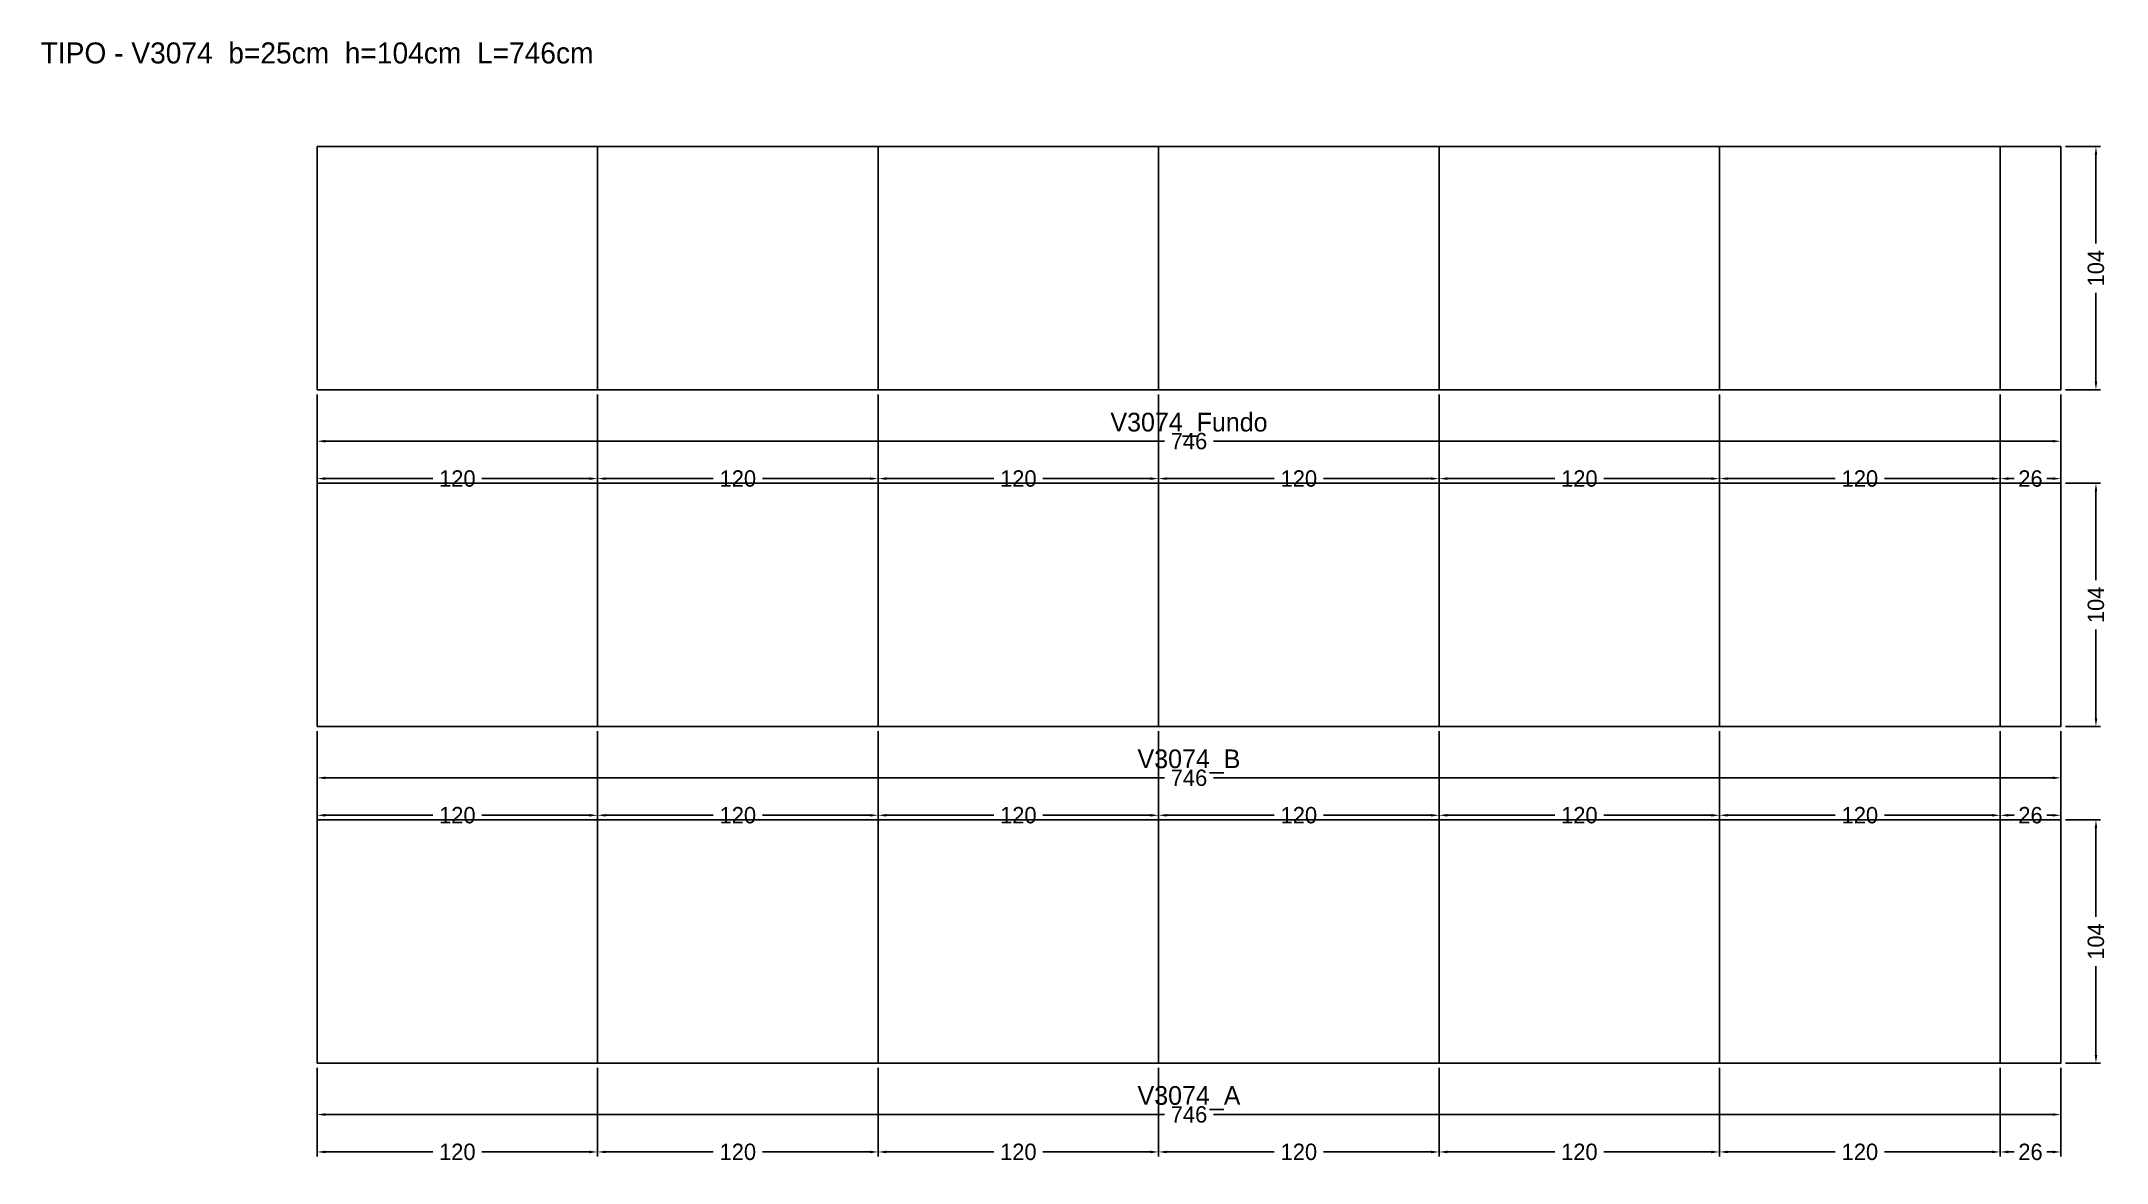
# Model space of a CAD drawing. Header units: metres. Extents: x -118 to 766, y -43 to 437.
import ezdxf

# ---------------------------------------------------------------- set-up
doc = ezdxf.new("R2010")
doc.units = ezdxf.units.M
for name, color, linetype in [('COTA', 3, 'Continuous'), ('NOMENCLATURA', 2, 'Continuous'), ('Paineis', 7, 'Continuous'), ('Texto Secao', 2, 'Continuous')]:
    doc.layers.add(name, color=color, linetype=linetype)
doc.dimstyles.new('COTA_VIG', dxfattribs={"dimtxt": 7, "dimasz": 3.5, "dimexe": 2, "dimexo": 2, "dimgap": 1.5, "dimtad": 1, "dimdec": 1, "dimcen": 2.5, "dimclrd": 3, "dimclre": 3, "dimclrt": 3, "dimazin": 3, "dimtfac": 1, "dimtmove": 0, "dimatfit": 3})

# ---------------------------------------------------------------- blocks, each defined once
blk = doc.blocks.new('_CLOSEDFILLED')
at = {"color": 0, "linetype": 'BYBLOCK'}
blk.add_solid([(-1, 0.16), (0, 0), (-1, -0.16)], dxfattribs=at)
blk = doc.blocks.new('*D1')
at = {"color": 3}
for p, q in [((0, -2), (0, -24)), ((746, -2), (746, -24)), ((3.5, -22), (362.5, -22)), ((383.5, -22), (742.5, -22))]:
    blk.add_line(p, q, dxfattribs=at)
at = {"layer": 'Defpoints'}
for p in [(0, 0), (746, 0), (0, -22)]:
    blk.add_point(p, dxfattribs=at)
at = {"layer": 'COTA', "color": 3, "xscale": 3.5, "yscale": 3.5, "rotation": 180}
blk.add_blockref('_CLOSEDFILLED', (0, -22), dxfattribs=at)
at = {"layer": 'COTA', "color": 3, "xscale": 3.5, "yscale": 3.5}
blk.add_blockref('_CLOSEDFILLED', (746, -22), dxfattribs=at)
at = {"layer": 'COTA', "color": 3, "insert": (373, -22), "char_height": 7, "attachment_point": 5}
blk.add_mtext('746', dxfattribs=at)
blk = doc.blocks.new('*D2')
at = {"color": 3}
for p, q in [((0, -2), (0, -40)), ((120, -2), (120, -40)), ((3.5, -38), (49.5, -38)), ((70.5, -38), (116.5, -38))]:
    blk.add_line(p, q, dxfattribs=at)
at = {"layer": 'Defpoints'}
for p in [(0, 0), (120, 0), (0, -38)]:
    blk.add_point(p, dxfattribs=at)
at = {"layer": 'COTA', "color": 3, "xscale": 3.5, "yscale": 3.5, "rotation": 180}
blk.add_blockref('_CLOSEDFILLED', (0, -38), dxfattribs=at)
at = {"layer": 'COTA', "color": 3, "xscale": 3.5, "yscale": 3.5}
blk.add_blockref('_CLOSEDFILLED', (120, -38), dxfattribs=at)
at = {"layer": 'COTA', "color": 3, "insert": (60, -38), "char_height": 7, "attachment_point": 5}
blk.add_mtext('120', dxfattribs=at)
blk = doc.blocks.new('*D3')
at = {"color": 3}
for p, q in [((120, -2), (120, -40)), ((240, -2), (240, -40)), ((123.5, -38), (169.5, -38)), ((190.5, -38), (236.5, -38))]:
    blk.add_line(p, q, dxfattribs=at)
at = {"layer": 'Defpoints'}
for p in [(120, 0), (240, 0), (120, -38)]:
    blk.add_point(p, dxfattribs=at)
at = {"layer": 'COTA', "color": 3, "xscale": 3.5, "yscale": 3.5, "rotation": 180}
blk.add_blockref('_CLOSEDFILLED', (120, -38), dxfattribs=at)
at = {"layer": 'COTA', "color": 3, "xscale": 3.5, "yscale": 3.5}
blk.add_blockref('_CLOSEDFILLED', (240, -38), dxfattribs=at)
at = {"layer": 'COTA', "color": 3, "insert": (180, -38), "char_height": 7, "attachment_point": 5}
blk.add_mtext('120', dxfattribs=at)
blk = doc.blocks.new('*D4')
at = {"color": 3}
for p, q in [((240, -2), (240, -40)), ((360, -2), (360, -40)), ((243.5, -38), (289.5, -38)), ((310.5, -38), (356.5, -38))]:
    blk.add_line(p, q, dxfattribs=at)
at = {"layer": 'Defpoints'}
for p in [(240, 0), (360, 0), (240, -38)]:
    blk.add_point(p, dxfattribs=at)
at = {"layer": 'COTA', "color": 3, "xscale": 3.5, "yscale": 3.5, "rotation": 180}
blk.add_blockref('_CLOSEDFILLED', (240, -38), dxfattribs=at)
at = {"layer": 'COTA', "color": 3, "xscale": 3.5, "yscale": 3.5}
blk.add_blockref('_CLOSEDFILLED', (360, -38), dxfattribs=at)
at = {"layer": 'COTA', "color": 3, "insert": (300, -38), "char_height": 7, "attachment_point": 5}
blk.add_mtext('120', dxfattribs=at)
blk = doc.blocks.new('*D5')
at = {"color": 3}
for p, q in [((360, -2), (360, -40)), ((480, -2), (480, -40)), ((363.5, -38), (409.5, -38)), ((430.5, -38), (476.5, -38))]:
    blk.add_line(p, q, dxfattribs=at)
at = {"layer": 'Defpoints'}
for p in [(360, 0), (480, 0), (360, -38)]:
    blk.add_point(p, dxfattribs=at)
at = {"layer": 'COTA', "color": 3, "xscale": 3.5, "yscale": 3.5, "rotation": 180}
blk.add_blockref('_CLOSEDFILLED', (360, -38), dxfattribs=at)
at = {"layer": 'COTA', "color": 3, "xscale": 3.5, "yscale": 3.5}
blk.add_blockref('_CLOSEDFILLED', (480, -38), dxfattribs=at)
at = {"layer": 'COTA', "color": 3, "insert": (420, -38), "char_height": 7, "attachment_point": 5}
blk.add_mtext('120', dxfattribs=at)
blk = doc.blocks.new('*D6')
at = {"color": 3}
for p, q in [((480, -2), (480, -40)), ((600, -2), (600, -40)), ((483.5, -38), (529.5, -38)), ((550.5, -38), (596.5, -38))]:
    blk.add_line(p, q, dxfattribs=at)
at = {"layer": 'Defpoints'}
for p in [(480, 0), (600, 0), (480, -38)]:
    blk.add_point(p, dxfattribs=at)
at = {"layer": 'COTA', "color": 3, "xscale": 3.5, "yscale": 3.5, "rotation": 180}
blk.add_blockref('_CLOSEDFILLED', (480, -38), dxfattribs=at)
at = {"layer": 'COTA', "color": 3, "xscale": 3.5, "yscale": 3.5}
blk.add_blockref('_CLOSEDFILLED', (600, -38), dxfattribs=at)
at = {"layer": 'COTA', "color": 3, "insert": (540, -38), "char_height": 7, "attachment_point": 5}
blk.add_mtext('120', dxfattribs=at)
blk = doc.blocks.new('*D7')
at = {"color": 3}
for p, q in [((600, -2), (600, -40)), ((720, -2), (720, -40)), ((603.5, -38), (649.5, -38)), ((670.5, -38), (716.5, -38))]:
    blk.add_line(p, q, dxfattribs=at)
at = {"layer": 'Defpoints'}
for p in [(600, 0), (720, 0), (600, -38)]:
    blk.add_point(p, dxfattribs=at)
at = {"layer": 'COTA', "color": 3, "xscale": 3.5, "yscale": 3.5, "rotation": 180}
blk.add_blockref('_CLOSEDFILLED', (600, -38), dxfattribs=at)
at = {"layer": 'COTA', "color": 3, "xscale": 3.5, "yscale": 3.5}
blk.add_blockref('_CLOSEDFILLED', (720, -38), dxfattribs=at)
at = {"layer": 'COTA', "color": 3, "insert": (660, -38), "char_height": 7, "attachment_point": 5}
blk.add_mtext('120', dxfattribs=at)
blk = doc.blocks.new('*D8')
at = {"color": 3}
for p, q in [((720, -2), (720, -40)), ((746, -2), (746, -40)), ((723.5, -38), (726, -38)), ((740, -38), (742.5, -38))]:
    blk.add_line(p, q, dxfattribs=at)
at = {"layer": 'Defpoints'}
for p in [(720, 0), (746, 0), (720, -38)]:
    blk.add_point(p, dxfattribs=at)
at = {"layer": 'COTA', "color": 3, "xscale": 3.5, "yscale": 3.5, "rotation": 180}
blk.add_blockref('_CLOSEDFILLED', (720, -38), dxfattribs=at)
at = {"layer": 'COTA', "color": 3, "xscale": 3.5, "yscale": 3.5}
blk.add_blockref('_CLOSEDFILLED', (746, -38), dxfattribs=at)
at = {"layer": 'COTA', "color": 3, "insert": (733, -38), "char_height": 7, "attachment_point": 5}
blk.add_mtext('26', dxfattribs=at)
blk = doc.blocks.new('*D9')
at = {"color": 3}
for p, q in [((748, 104), (763, 104)), ((761, 62.5), (761, 100.5)), ((761, 3.5), (761, 41.5)), ((748, 0), (763, 0))]:
    blk.add_line(p, q, dxfattribs=at)
at = {"layer": 'Defpoints'}
for p in [(746, 104), (746, 0), (761, 0)]:
    blk.add_point(p, dxfattribs=at)
at = {"layer": 'COTA', "color": 3, "xscale": 3.5, "yscale": 3.5}
for p, rotation in [((761, 104), 90), ((761, 0), 270)]:
    blk.add_blockref('_CLOSEDFILLED', p, dxfattribs=dict(at, rotation=rotation))
at = {"layer": 'COTA', "color": 3, "insert": (761, 52), "char_height": 7, "attachment_point": 5, "rotation": 90}
blk.add_mtext('104', dxfattribs=at)
blk = doc.blocks.new('*D10')
at = {"color": 3}
for p, q in [((0, 142), (0, 120)), ((746, 142), (746, 120)), ((3.5, 122), (362.5, 122)), ((383.5, 122), (742.5, 122))]:
    blk.add_line(p, q, dxfattribs=at)
at = {"layer": 'Defpoints'}
for p in [(0, 144), (746, 144), (0, 122)]:
    blk.add_point(p, dxfattribs=at)
at = {"layer": 'COTA', "color": 3, "xscale": 3.5, "yscale": 3.5, "rotation": 180}
blk.add_blockref('_CLOSEDFILLED', (0, 122), dxfattribs=at)
at = {"layer": 'COTA', "color": 3, "xscale": 3.5, "yscale": 3.5}
blk.add_blockref('_CLOSEDFILLED', (746, 122), dxfattribs=at)
at = {"layer": 'COTA', "color": 3, "insert": (373, 122), "char_height": 7, "attachment_point": 5}
blk.add_mtext('746', dxfattribs=at)
blk = doc.blocks.new('*D11')
at = {"color": 3}
for p, q in [((0, 142), (0, 104)), ((120, 142), (120, 104)), ((3.5, 106), (49.5, 106)), ((70.5, 106), (116.5, 106))]:
    blk.add_line(p, q, dxfattribs=at)
at = {"layer": 'Defpoints'}
for p in [(0, 144), (120, 144), (0, 106)]:
    blk.add_point(p, dxfattribs=at)
at = {"layer": 'COTA', "color": 3, "xscale": 3.5, "yscale": 3.5, "rotation": 180}
blk.add_blockref('_CLOSEDFILLED', (0, 106), dxfattribs=at)
at = {"layer": 'COTA', "color": 3, "xscale": 3.5, "yscale": 3.5}
blk.add_blockref('_CLOSEDFILLED', (120, 106), dxfattribs=at)
at = {"layer": 'COTA', "color": 3, "insert": (60, 106), "char_height": 7, "attachment_point": 5}
blk.add_mtext('120', dxfattribs=at)
blk = doc.blocks.new('*D12')
at = {"color": 3}
for p, q in [((120, 142), (120, 104)), ((240, 142), (240, 104)), ((123.5, 106), (169.5, 106)), ((190.5, 106), (236.5, 106))]:
    blk.add_line(p, q, dxfattribs=at)
at = {"layer": 'Defpoints'}
for p in [(120, 144), (240, 144), (120, 106)]:
    blk.add_point(p, dxfattribs=at)
at = {"layer": 'COTA', "color": 3, "xscale": 3.5, "yscale": 3.5, "rotation": 180}
blk.add_blockref('_CLOSEDFILLED', (120, 106), dxfattribs=at)
at = {"layer": 'COTA', "color": 3, "xscale": 3.5, "yscale": 3.5}
blk.add_blockref('_CLOSEDFILLED', (240, 106), dxfattribs=at)
at = {"layer": 'COTA', "color": 3, "insert": (180, 106), "char_height": 7, "attachment_point": 5}
blk.add_mtext('120', dxfattribs=at)
blk = doc.blocks.new('*D13')
at = {"color": 3}
for p, q in [((240, 142), (240, 104)), ((360, 142), (360, 104)), ((243.5, 106), (289.5, 106)), ((310.5, 106), (356.5, 106))]:
    blk.add_line(p, q, dxfattribs=at)
at = {"layer": 'Defpoints'}
for p in [(240, 144), (360, 144), (240, 106)]:
    blk.add_point(p, dxfattribs=at)
at = {"layer": 'COTA', "color": 3, "xscale": 3.5, "yscale": 3.5, "rotation": 180}
blk.add_blockref('_CLOSEDFILLED', (240, 106), dxfattribs=at)
at = {"layer": 'COTA', "color": 3, "xscale": 3.5, "yscale": 3.5}
blk.add_blockref('_CLOSEDFILLED', (360, 106), dxfattribs=at)
at = {"layer": 'COTA', "color": 3, "insert": (300, 106), "char_height": 7, "attachment_point": 5}
blk.add_mtext('120', dxfattribs=at)
blk = doc.blocks.new('*D14')
at = {"color": 3}
for p, q in [((360, 142), (360, 104)), ((480, 142), (480, 104)), ((363.5, 106), (409.5, 106)), ((430.5, 106), (476.5, 106))]:
    blk.add_line(p, q, dxfattribs=at)
at = {"layer": 'Defpoints'}
for p in [(360, 144), (480, 144), (360, 106)]:
    blk.add_point(p, dxfattribs=at)
at = {"layer": 'COTA', "color": 3, "xscale": 3.5, "yscale": 3.5, "rotation": 180}
blk.add_blockref('_CLOSEDFILLED', (360, 106), dxfattribs=at)
at = {"layer": 'COTA', "color": 3, "xscale": 3.5, "yscale": 3.5}
blk.add_blockref('_CLOSEDFILLED', (480, 106), dxfattribs=at)
at = {"layer": 'COTA', "color": 3, "insert": (420, 106), "char_height": 7, "attachment_point": 5}
blk.add_mtext('120', dxfattribs=at)
blk = doc.blocks.new('*D15')
at = {"color": 3}
for p, q in [((480, 142), (480, 104)), ((600, 142), (600, 104)), ((483.5, 106), (529.5, 106)), ((550.5, 106), (596.5, 106))]:
    blk.add_line(p, q, dxfattribs=at)
at = {"layer": 'Defpoints'}
for p in [(480, 144), (600, 144), (480, 106)]:
    blk.add_point(p, dxfattribs=at)
at = {"layer": 'COTA', "color": 3, "xscale": 3.5, "yscale": 3.5, "rotation": 180}
blk.add_blockref('_CLOSEDFILLED', (480, 106), dxfattribs=at)
at = {"layer": 'COTA', "color": 3, "xscale": 3.5, "yscale": 3.5}
blk.add_blockref('_CLOSEDFILLED', (600, 106), dxfattribs=at)
at = {"layer": 'COTA', "color": 3, "insert": (540, 106), "char_height": 7, "attachment_point": 5}
blk.add_mtext('120', dxfattribs=at)
blk = doc.blocks.new('*D16')
at = {"color": 3}
for p, q in [((600, 142), (600, 104)), ((720, 142), (720, 104)), ((603.5, 106), (649.5, 106)), ((670.5, 106), (716.5, 106))]:
    blk.add_line(p, q, dxfattribs=at)
at = {"layer": 'Defpoints'}
for p in [(600, 144), (720, 144), (600, 106)]:
    blk.add_point(p, dxfattribs=at)
at = {"layer": 'COTA', "color": 3, "xscale": 3.5, "yscale": 3.5, "rotation": 180}
blk.add_blockref('_CLOSEDFILLED', (600, 106), dxfattribs=at)
at = {"layer": 'COTA', "color": 3, "xscale": 3.5, "yscale": 3.5}
blk.add_blockref('_CLOSEDFILLED', (720, 106), dxfattribs=at)
at = {"layer": 'COTA', "color": 3, "insert": (660, 106), "char_height": 7, "attachment_point": 5}
blk.add_mtext('120', dxfattribs=at)
blk = doc.blocks.new('*D17')
at = {"color": 3}
for p, q in [((720, 142), (720, 104)), ((746, 142), (746, 104)), ((723.5, 106), (726, 106)), ((740, 106), (742.5, 106))]:
    blk.add_line(p, q, dxfattribs=at)
at = {"layer": 'Defpoints'}
for p in [(720, 144), (746, 144), (720, 106)]:
    blk.add_point(p, dxfattribs=at)
at = {"layer": 'COTA', "color": 3, "xscale": 3.5, "yscale": 3.5, "rotation": 180}
blk.add_blockref('_CLOSEDFILLED', (720, 106), dxfattribs=at)
at = {"layer": 'COTA', "color": 3, "xscale": 3.5, "yscale": 3.5}
blk.add_blockref('_CLOSEDFILLED', (746, 106), dxfattribs=at)
at = {"layer": 'COTA', "color": 3, "insert": (733, 106), "char_height": 7, "attachment_point": 5}
blk.add_mtext('26', dxfattribs=at)
blk = doc.blocks.new('*D18')
at = {"color": 3}
for p, q in [((748, 248), (763, 248)), ((761, 206.5), (761, 244.5)), ((761, 147.5), (761, 185.5)), ((748, 144), (763, 144))]:
    blk.add_line(p, q, dxfattribs=at)
at = {"layer": 'Defpoints'}
for p in [(746, 248), (746, 144), (761, 144)]:
    blk.add_point(p, dxfattribs=at)
at = {"layer": 'COTA', "color": 3, "xscale": 3.5, "yscale": 3.5}
for p, rotation in [((761, 248), 90), ((761, 144), 270)]:
    blk.add_blockref('_CLOSEDFILLED', p, dxfattribs=dict(at, rotation=rotation))
at = {"layer": 'COTA', "color": 3, "insert": (761, 196), "char_height": 7, "attachment_point": 5, "rotation": 90}
blk.add_mtext('104', dxfattribs=at)
blk = doc.blocks.new('*D19')
at = {"color": 3}
for p, q in [((0, 286), (0, 264)), ((746, 286), (746, 264)), ((3.5, 266), (362.5, 266)), ((383.5, 266), (742.5, 266))]:
    blk.add_line(p, q, dxfattribs=at)
at = {"layer": 'Defpoints'}
for p in [(0, 288), (746, 288), (0, 266)]:
    blk.add_point(p, dxfattribs=at)
at = {"layer": 'COTA', "color": 3, "xscale": 3.5, "yscale": 3.5, "rotation": 180}
blk.add_blockref('_CLOSEDFILLED', (0, 266), dxfattribs=at)
at = {"layer": 'COTA', "color": 3, "xscale": 3.5, "yscale": 3.5}
blk.add_blockref('_CLOSEDFILLED', (746, 266), dxfattribs=at)
at = {"layer": 'COTA', "color": 3, "insert": (373, 266), "char_height": 7, "attachment_point": 5}
blk.add_mtext('746', dxfattribs=at)
blk = doc.blocks.new('*D20')
at = {"color": 3}
for p, q in [((0, 286), (0, 248)), ((120, 286), (120, 248)), ((3.5, 250), (49.5, 250)), ((70.5, 250), (116.5, 250))]:
    blk.add_line(p, q, dxfattribs=at)
at = {"layer": 'Defpoints'}
for p in [(0, 288), (120, 288), (0, 250)]:
    blk.add_point(p, dxfattribs=at)
at = {"layer": 'COTA', "color": 3, "xscale": 3.5, "yscale": 3.5, "rotation": 180}
blk.add_blockref('_CLOSEDFILLED', (0, 250), dxfattribs=at)
at = {"layer": 'COTA', "color": 3, "xscale": 3.5, "yscale": 3.5}
blk.add_blockref('_CLOSEDFILLED', (120, 250), dxfattribs=at)
at = {"layer": 'COTA', "color": 3, "insert": (60, 250), "char_height": 7, "attachment_point": 5}
blk.add_mtext('120', dxfattribs=at)
blk = doc.blocks.new('*D21')
at = {"color": 3}
for p, q in [((120, 286), (120, 248)), ((240, 286), (240, 248)), ((123.5, 250), (169.5, 250)), ((190.5, 250), (236.5, 250))]:
    blk.add_line(p, q, dxfattribs=at)
at = {"layer": 'Defpoints'}
for p in [(120, 288), (240, 288), (120, 250)]:
    blk.add_point(p, dxfattribs=at)
at = {"layer": 'COTA', "color": 3, "xscale": 3.5, "yscale": 3.5, "rotation": 180}
blk.add_blockref('_CLOSEDFILLED', (120, 250), dxfattribs=at)
at = {"layer": 'COTA', "color": 3, "xscale": 3.5, "yscale": 3.5}
blk.add_blockref('_CLOSEDFILLED', (240, 250), dxfattribs=at)
at = {"layer": 'COTA', "color": 3, "insert": (180, 250), "char_height": 7, "attachment_point": 5}
blk.add_mtext('120', dxfattribs=at)
blk = doc.blocks.new('*D22')
at = {"color": 3}
for p, q in [((240, 286), (240, 248)), ((360, 286), (360, 248)), ((243.5, 250), (289.5, 250)), ((310.5, 250), (356.5, 250))]:
    blk.add_line(p, q, dxfattribs=at)
at = {"layer": 'Defpoints'}
for p in [(240, 288), (360, 288), (240, 250)]:
    blk.add_point(p, dxfattribs=at)
at = {"layer": 'COTA', "color": 3, "xscale": 3.5, "yscale": 3.5, "rotation": 180}
blk.add_blockref('_CLOSEDFILLED', (240, 250), dxfattribs=at)
at = {"layer": 'COTA', "color": 3, "xscale": 3.5, "yscale": 3.5}
blk.add_blockref('_CLOSEDFILLED', (360, 250), dxfattribs=at)
at = {"layer": 'COTA', "color": 3, "insert": (300, 250), "char_height": 7, "attachment_point": 5}
blk.add_mtext('120', dxfattribs=at)
blk = doc.blocks.new('*D23')
at = {"color": 3}
for p, q in [((360, 286), (360, 248)), ((480, 286), (480, 248)), ((363.5, 250), (409.5, 250)), ((430.5, 250), (476.5, 250))]:
    blk.add_line(p, q, dxfattribs=at)
at = {"layer": 'Defpoints'}
for p in [(360, 288), (480, 288), (360, 250)]:
    blk.add_point(p, dxfattribs=at)
at = {"layer": 'COTA', "color": 3, "xscale": 3.5, "yscale": 3.5, "rotation": 180}
blk.add_blockref('_CLOSEDFILLED', (360, 250), dxfattribs=at)
at = {"layer": 'COTA', "color": 3, "xscale": 3.5, "yscale": 3.5}
blk.add_blockref('_CLOSEDFILLED', (480, 250), dxfattribs=at)
at = {"layer": 'COTA', "color": 3, "insert": (420, 250), "char_height": 7, "attachment_point": 5}
blk.add_mtext('120', dxfattribs=at)
blk = doc.blocks.new('*D24')
at = {"color": 3}
for p, q in [((480, 286), (480, 248)), ((600, 286), (600, 248)), ((483.5, 250), (529.5, 250)), ((550.5, 250), (596.5, 250))]:
    blk.add_line(p, q, dxfattribs=at)
at = {"layer": 'Defpoints'}
for p in [(480, 288), (600, 288), (480, 250)]:
    blk.add_point(p, dxfattribs=at)
at = {"layer": 'COTA', "color": 3, "xscale": 3.5, "yscale": 3.5, "rotation": 180}
blk.add_blockref('_CLOSEDFILLED', (480, 250), dxfattribs=at)
at = {"layer": 'COTA', "color": 3, "xscale": 3.5, "yscale": 3.5}
blk.add_blockref('_CLOSEDFILLED', (600, 250), dxfattribs=at)
at = {"layer": 'COTA', "color": 3, "insert": (540, 250), "char_height": 7, "attachment_point": 5}
blk.add_mtext('120', dxfattribs=at)
blk = doc.blocks.new('*D25')
at = {"color": 3}
for p, q in [((600, 286), (600, 248)), ((720, 286), (720, 248)), ((603.5, 250), (649.5, 250)), ((670.5, 250), (716.5, 250))]:
    blk.add_line(p, q, dxfattribs=at)
at = {"layer": 'Defpoints'}
for p in [(600, 288), (720, 288), (600, 250)]:
    blk.add_point(p, dxfattribs=at)
at = {"layer": 'COTA', "color": 3, "xscale": 3.5, "yscale": 3.5, "rotation": 180}
blk.add_blockref('_CLOSEDFILLED', (600, 250), dxfattribs=at)
at = {"layer": 'COTA', "color": 3, "xscale": 3.5, "yscale": 3.5}
blk.add_blockref('_CLOSEDFILLED', (720, 250), dxfattribs=at)
at = {"layer": 'COTA', "color": 3, "insert": (660, 250), "char_height": 7, "attachment_point": 5}
blk.add_mtext('120', dxfattribs=at)
blk = doc.blocks.new('*D26')
at = {"color": 3}
for p, q in [((720, 286), (720, 248)), ((746, 286), (746, 248)), ((723.5, 250), (726, 250)), ((740, 250), (742.5, 250))]:
    blk.add_line(p, q, dxfattribs=at)
at = {"layer": 'Defpoints'}
for p in [(720, 288), (746, 288), (720, 250)]:
    blk.add_point(p, dxfattribs=at)
at = {"layer": 'COTA', "color": 3, "xscale": 3.5, "yscale": 3.5, "rotation": 180}
blk.add_blockref('_CLOSEDFILLED', (720, 250), dxfattribs=at)
at = {"layer": 'COTA', "color": 3, "xscale": 3.5, "yscale": 3.5}
blk.add_blockref('_CLOSEDFILLED', (746, 250), dxfattribs=at)
at = {"layer": 'COTA', "color": 3, "insert": (733, 250), "char_height": 7, "attachment_point": 5}
blk.add_mtext('26', dxfattribs=at)
blk = doc.blocks.new('*D27')
at = {"color": 3}
for p, q in [((748, 392), (763, 392)), ((761, 350.5), (761, 388.5)), ((761, 291.5), (761, 329.5)), ((748, 288), (763, 288))]:
    blk.add_line(p, q, dxfattribs=at)
at = {"layer": 'Defpoints'}
for p in [(746, 392), (746, 288), (761, 288)]:
    blk.add_point(p, dxfattribs=at)
at = {"layer": 'COTA', "color": 3, "xscale": 3.5, "yscale": 3.5}
for p, rotation in [((761, 392), 90), ((761, 288), 270)]:
    blk.add_blockref('_CLOSEDFILLED', p, dxfattribs=dict(at, rotation=rotation))
at = {"layer": 'COTA', "color": 3, "insert": (761, 340), "char_height": 7, "attachment_point": 5, "rotation": 90}
blk.add_mtext('104', dxfattribs=at)

msp = doc.modelspace()

# ---------------------------------------------------------------- linework, layer by layer
at = {"layer": 'Paineis'}
for points in [[(0, 288), (120, 288), (120, 392), (0, 392)], [(120, 288), (240, 288), (240, 392), (120, 392)], [(240, 288), (360, 288), (360, 392), (240, 392)], [(360, 288), (480, 288), (480, 392), (360, 392)], [(480, 288), (600, 288), (600, 392), (480, 392)], [(600, 288), (720, 288), (720, 392), (600, 392)], [(720, 288), (746, 288), (746, 392), (720, 392)], [(0, 144), (120, 144), (120, 248), (0, 248)], [(120, 144), (240, 144), (240, 248), (120, 248)], [(240, 144), (360, 144), (360, 248), (240, 248)], [(360, 144), (480, 144), (480, 248), (360, 248)], [(480, 144), (600, 144), (600, 248), (480, 248)], [(600, 144), (720, 144), (720, 248), (600, 248)], [(720, 144), (746, 144), (746, 248), (720, 248)], [(0, 0), (120, 0), (120, 104), (0, 104)], [(120, 0), (240, 0), (240, 104), (120, 104)], [(240, 0), (360, 0), (360, 104), (240, 104)], [(360, 0), (480, 0), (480, 104), (360, 104)], [(480, 0), (600, 0), (600, 104), (480, 104)], [(600, 0), (720, 0), (720, 104), (600, 104)], [(720, 0), (746, 0), (746, 104), (720, 104)]]:
    msp.add_lwpolyline(points, close=True, dxfattribs=at)

# ---------------------------------------------------------------- texts
at = {"layer": 'NOMENCLATURA', "insert": (0, 432), "char_height": 9, "width": 766, "attachment_point": 5}
msp.add_mtext('TIPO - V3074  b=25cm  h=104cm  L=746cm', dxfattribs=at)
at = {"layer": 'Texto Secao', "char_height": 8, "width": 766, "attachment_point": 5}
for s, insert in [('V3074_Fundo', (373, 273)), ('V3074_B', (373, 129)), ('V3074_A', (373, -15))]:
    msp.add_mtext(s, dxfattribs=dict(at, insert=insert))

# ---------------------------------------------------------------- dimensions: what is measured, and where the dimension line sits
at = {"layer": 'COTA'}
for base, p1, p2, picture, middle in [((761, 288), (746, 288), (746, 392), '*D27', (761, 340)), ((761, 144), (746, 144), (746, 248), '*D18', (761, 196)), ((761, 0), (746, 0), (746, 104), '*D9', (761, 52))]:
    dim = msp.add_linear_dim(base=base, p1=p1, p2=p2, angle=90, dimstyle='COTA_VIG', dxfattribs=at)
    dim.commit()
    dim.dimension.update_dxf_attribs({"geometry": picture, "text_midpoint": middle})
for base, p1, p2, picture, middle in [((0, 266), (0, 288), (746, 288), '*D19', (373, 266)), ((0, 250), (0, 288), (120, 288), '*D20', (60, 250)), ((120, 250), (120, 288), (240, 288), '*D21', (180, 250)), ((240, 250), (240, 288), (360, 288), '*D22', (300, 250)), ((360, 250), (360, 288), (480, 288), '*D23', (420, 250)), ((480, 250), (480, 288), (600, 288), '*D24', (540, 250)), ((600, 250), (600, 288), (720, 288), '*D25', (660, 250)), ((720, 250), (720, 288), (746, 288), '*D26', (733, 250)), ((0, 122), (0, 144), (746, 144), '*D10', (373, 122)), ((0, 106), (0, 144), (120, 144), '*D11', (60, 106)), ((120, 106), (120, 144), (240, 144), '*D12', (180, 106)), ((240, 106), (240, 144), (360, 144), '*D13', (300, 106)), ((360, 106), (360, 144), (480, 144), '*D14', (420, 106)), ((480, 106), (480, 144), (600, 144), '*D15', (540, 106)), ((600, 106), (600, 144), (720, 144), '*D16', (660, 106)), ((720, 106), (720, 144), (746, 144), '*D17', (733, 106)), ((0, -22), (0, 0), (746, 0), '*D1', (373, -22)), ((0, -38), (0, 0), (120, 0), '*D2', (60, -38)), ((120, -38), (120, 0), (240, 0), '*D3', (180, -38)), ((240, -38), (240, 0), (360, 0), '*D4', (300, -38)), ((360, -38), (360, 0), (480, 0), '*D5', (420, -38)), ((480, -38), (480, 0), (600, 0), '*D6', (540, -38)), ((600, -38), (600, 0), (720, 0), '*D7', (660, -38)), ((720, -38), (720, 0), (746, 0), '*D8', (733, -38))]:
    dim = msp.add_linear_dim(base=base, p1=p1, p2=p2, dimstyle='COTA_VIG', dxfattribs=at)
    dim.commit()
    dim.dimension.update_dxf_attribs({"geometry": picture, "text_midpoint": middle})

doc.saveas('drawing.dxf')
